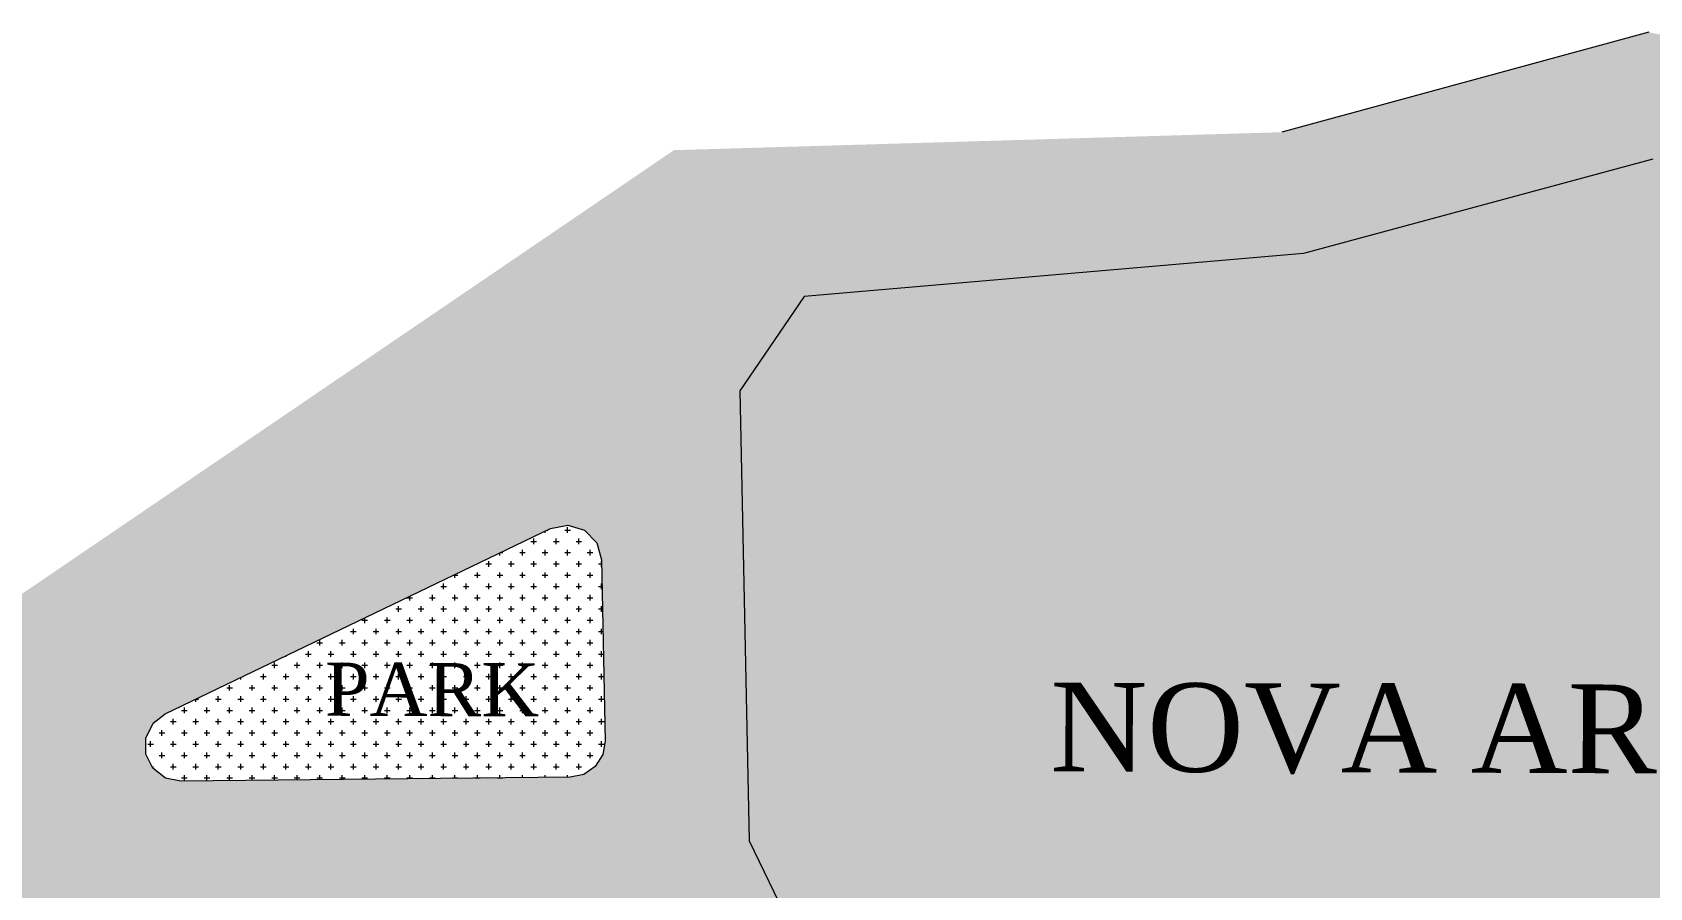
# Model space of a CAD drawing. Header units: metres. Extents: x 476631 to 477421, y 4483749 to 4484052.
# Drawn here: x 477114.1 to 477205.2, y 4483999.3 to 4484047.5 of the extents above; entities that cross this region are included whole.
import ezdxf

# ---------------------------------------------------------------- set-up
doc = ezdxf.new("R2010")
doc.units = ezdxf.units.M
for name, color, linetype, lineweight in [('PL_PARK', 97, 'Continuous', 0), ('PL_PASİF_YEŞİL_ALAN', 93, 'Continuous', 0), ('serbest', 10, 'Continuous', 0), ('SM_SEMBOL', 18, 'Continuous', 0), ('TK_PARSEL', 1, 'Continuous', 0), ('ZC_7', 18, 'Continuous', 0)]:
    doc.layers.add(name, color=color, linetype=linetype, lineweight=lineweight)
doc.styles.get("Standard").update_dxf_attribs({"font": 'TimesNewRoman.ttf'})

msp = doc.modelspace()

# ---------------------------------------------------------------- hatches: boundary and pattern name
at = {"layer": 'serbest', "true_color": 0x636466}
h = msp.add_hatch(color=251, dxfattribs=at)
h.dxf.hatch_style = 1
h.paths.add_polyline_path([(477205.399, 4484040.397), (477208.918, 4484039.704), (477219.864, 4484040.429), (477219.998, 4484041.109), (477220.67, 4484044.524), (477205.168, 4484047.542), (477184.501, 4484041.911), (477150.233, 4484040.899), (477140.853, 4484034.513), (477157.573, 4484032.651), (477185.707, 4484035.073)])
at = {"layer": 'serbest'}
h = msp.add_hatch(color=5, dxfattribs=at)
h.dxf.hatch_style = 1
h.paths.add_polyline_path([(477243.593, 4484013.192), (477208.918, 4484039.704), (477205.399, 4484040.397), (477185.707, 4484035.073), (477157.573, 4484032.651), (477153.945, 4484027.326), (477154.478, 4484001.971), (477157.253, 4483996.215), (477167.809, 4483982.032), (477201.89, 4483967.722), (477206.638, 4483967.043)])
at = {"layer": 'serbest', "true_color": 0x636466}
h = msp.add_hatch(color=251, dxfattribs=at)
h.dxf.hatch_style = 1
h.paths.add_polyline_path([(477153.945, 4484027.326), (477157.573, 4484032.651), (477140.853, 4484034.513), (477101.347, 4484007.619), (477120.476, 4484006.855), (477120.472, 4484007.756), (477120.882, 4484008.596), (477121.555, 4484009.122), (477143.277, 4484019.568), (477144.245, 4484019.764), (477145.186, 4484019.471)])
h = msp.add_hatch(color=251, dxfattribs=at)
h.dxf.hatch_style = 1
h.paths.add_polyline_path([(477153.945, 4484027.326), (477145.186, 4484019.471), (477145.884, 4484018.757), (477146.144, 4484017.808), (477146.358, 4484007.588), (477146.218, 4484006.822), (477145.792, 4484006.146), (477145.155, 4484005.702), (477144.38, 4484005.546), (477148.1, 4483991.762), (477157.253, 4483996.215), (477154.478, 4484001.971)])
h = msp.add_hatch(color=251, dxfattribs=at)
h.dxf.hatch_style = 1
h.paths.add_polyline_path([(477101.347, 4484007.619), (477083.416, 4484008.284), (477025.455, 4484005.194), (477024.192, 4484005.046), (477025.988, 4483995.208), (477041.219, 4483996.02), (477053.204, 4483996.659), (477065.189, 4483997.298), (477077.174, 4483997.937), (477083.948, 4483998.298), (477089.176, 4483998.094), (477117.951, 4483996.955)])
h = msp.add_hatch(color=251, dxfattribs=at)
h.dxf.hatch_style = 1
h.paths.add_polyline_path([(477144.38, 4484005.546), (477144.239, 4484005.545), (477122.442, 4484005.32), (477121.571, 4484005.505), (477120.865, 4484006.069), (477120.476, 4484006.855), (477101.347, 4484007.619), (477117.951, 4483996.955), (477125.725, 4483992.645), (477136.073, 4483992.24), (477148.1, 4483991.762)])

# ---------------------------------------------------------------- linework, layer by layer
at = {"layer": 'PL_PARK', "color": 3, "linetype": 'Continuous'}
for p, q in [((477142.334, 4484018.686), (477142.334, 4484019.004)), ((477142.969, 4484019.321), (477142.969, 4484019.42)), ((477143.093, 4484019.48), (477143.128, 4484019.48)), ((477143.604, 4484018.686), (477143.604, 4484019.004)), ((477144.08, 4484019.48), (477144.398, 4484019.48)), ((477144.239, 4484019.321), (477144.239, 4484019.639)), ((477144.874, 4484018.686), (477144.874, 4484019.004)), ((477140.429, 4484018.051), (477140.429, 4484018.199)), ((477140.453, 4484018.21), (477140.588, 4484018.21)), ((477141.54, 4484018.21), (477141.857, 4484018.21)), ((477141.699, 4484018.051), (477141.699, 4484018.369)), ((477142.175, 4484018.845), (477142.492, 4484018.845)), ((477142.81, 4484018.21), (477143.128, 4484018.21)), ((477142.969, 4484018.051), (477142.969, 4484018.369)), ((477143.445, 4484018.845), (477143.762, 4484018.845)), ((477144.08, 4484018.21), (477144.398, 4484018.21)), ((477144.239, 4484018.051), (477144.239, 4484018.369)), ((477144.715, 4484018.845), (477145.032, 4484018.845)), ((477145.35, 4484018.21), (477145.667, 4484018.21)), ((477145.509, 4484018.051), (477145.509, 4484018.369)), ((477139.635, 4484017.575), (477139.952, 4484017.575)), ((477139.794, 4484017.416), (477139.794, 4484017.734)), ((477140.905, 4484017.575), (477141.222, 4484017.575)), ((477141.064, 4484017.416), (477141.064, 4484017.734)), ((477142.175, 4484017.575), (477142.492, 4484017.575)), ((477142.334, 4484017.416), (477142.334, 4484017.734)), ((477143.445, 4484017.575), (477143.762, 4484017.575)), ((477143.604, 4484017.416), (477143.604, 4484017.734)), ((477144.715, 4484017.575), (477145.032, 4484017.575)), ((477144.874, 4484017.416), (477144.874, 4484017.734)), ((477145.985, 4484017.575), (477146.148, 4484017.575)), ((477146.144, 4484017.416), (477146.144, 4484017.734)), ((477137.095, 4484016.305), (477137.412, 4484016.305)), ((477137.254, 4484016.146), (477137.254, 4484016.464)), ((477137.812, 4484016.94), (477138.047, 4484016.94)), ((477137.889, 4484016.781), (477137.889, 4484016.977)), ((477138.365, 4484016.305), (477138.682, 4484016.305)), ((477138.524, 4484016.146), (477138.524, 4484016.464)), ((477139, 4484016.94), (477139.317, 4484016.94)), ((477139.159, 4484016.781), (477139.159, 4484017.099)), ((477139.635, 4484016.305), (477139.952, 4484016.305)), ((477139.794, 4484016.146), (477139.794, 4484016.464)), ((477140.27, 4484016.94), (477140.588, 4484016.94)), ((477140.429, 4484016.781), (477140.429, 4484017.099)), ((477140.905, 4484016.305), (477141.222, 4484016.305)), ((477141.064, 4484016.146), (477141.064, 4484016.464)), ((477141.54, 4484016.94), (477141.857, 4484016.94)), ((477141.699, 4484016.781), (477141.699, 4484017.099)), ((477142.175, 4484016.305), (477142.492, 4484016.305)), ((477142.334, 4484016.146), (477142.334, 4484016.464)), ((477142.81, 4484016.94), (477143.128, 4484016.94)), ((477142.969, 4484016.781), (477142.969, 4484017.099)), ((477143.445, 4484016.305), (477143.762, 4484016.305)), ((477143.604, 4484016.146), (477143.604, 4484016.464)), ((477144.08, 4484016.94), (477144.398, 4484016.94)), ((477144.239, 4484016.781), (477144.239, 4484017.099)), ((477144.715, 4484016.305), (477145.032, 4484016.305)), ((477144.874, 4484016.146), (477144.874, 4484016.464)), ((477145.35, 4484016.94), (477145.667, 4484016.94)), ((477145.509, 4484016.781), (477145.509, 4484017.099)), ((477145.985, 4484016.305), (477146.175, 4484016.305)), ((477146.144, 4484016.146), (477146.144, 4484016.464)), ((477135.19, 4484015.67), (477135.507, 4484015.67)), ((477135.349, 4484015.511), (477135.349, 4484015.756)), ((477136.46, 4484015.67), (477136.777, 4484015.67)), ((477136.619, 4484015.511), (477136.619, 4484015.829)), ((477137.73, 4484015.67), (477138.047, 4484015.67)), ((477137.889, 4484015.511), (477137.889, 4484015.829)), ((477139, 4484015.67), (477139.317, 4484015.67)), ((477139.159, 4484015.511), (477139.159, 4484015.829)), ((477140.27, 4484015.67), (477140.588, 4484015.67)), ((477140.429, 4484015.511), (477140.429, 4484015.829)), ((477141.54, 4484015.67), (477141.857, 4484015.67)), ((477141.699, 4484015.511), (477141.699, 4484015.829)), ((477142.81, 4484015.67), (477143.128, 4484015.67)), ((477142.969, 4484015.511), (477142.969, 4484015.829)), ((477144.08, 4484015.67), (477144.398, 4484015.67)), ((477144.239, 4484015.511), (477144.239, 4484015.829)), ((477145.35, 4484015.67), (477145.667, 4484015.67)), ((477145.509, 4484015.511), (477145.509, 4484015.829)), ((477132.65, 4484014.4), (477132.967, 4484014.4)), ((477132.809, 4484014.241), (477132.809, 4484014.534)), ((477133.92, 4484014.4), (477134.237, 4484014.4)), ((477134.079, 4484014.241), (477134.079, 4484014.559)), ((477134.555, 4484015.035), (477134.872, 4484015.035)), ((477134.714, 4484014.876), (477134.714, 4484015.194)), ((477135.19, 4484014.4), (477135.507, 4484014.4)), ((477135.349, 4484014.241), (477135.349, 4484014.559)), ((477135.825, 4484015.035), (477136.142, 4484015.035)), ((477135.984, 4484014.876), (477135.984, 4484015.194)), ((477136.46, 4484014.4), (477136.777, 4484014.4)), ((477136.619, 4484014.241), (477136.619, 4484014.559)), ((477137.095, 4484015.035), (477137.412, 4484015.035)), ((477137.254, 4484014.876), (477137.254, 4484015.194)), ((477137.73, 4484014.4), (477138.047, 4484014.4)), ((477137.889, 4484014.241), (477137.889, 4484014.559)), ((477138.365, 4484015.035), (477138.682, 4484015.035)), ((477138.524, 4484014.876), (477138.524, 4484015.194)), ((477139, 4484014.4), (477139.317, 4484014.4)), ((477139.159, 4484014.241), (477139.159, 4484014.559)), ((477139.635, 4484015.035), (477139.952, 4484015.035)), ((477139.794, 4484014.876), (477139.794, 4484015.194)), ((477140.27, 4484014.4), (477140.588, 4484014.4)), ((477140.429, 4484014.241), (477140.429, 4484014.559)), ((477140.905, 4484015.035), (477141.222, 4484015.035)), ((477141.064, 4484014.876), (477141.064, 4484015.194)), ((477141.54, 4484014.4), (477141.857, 4484014.4)), ((477141.699, 4484014.241), (477141.699, 4484014.559)), ((477142.175, 4484015.035), (477142.492, 4484015.035)), ((477142.334, 4484014.876), (477142.334, 4484015.194)), ((477142.81, 4484014.4), (477143.128, 4484014.4)), ((477142.969, 4484014.241), (477142.969, 4484014.559)), ((477143.445, 4484015.035), (477143.762, 4484015.035)), ((477143.604, 4484014.876), (477143.604, 4484015.194)), ((477144.08, 4484014.4), (477144.398, 4484014.4)), ((477144.239, 4484014.241), (477144.239, 4484014.559)), ((477144.715, 4484015.035), (477145.032, 4484015.035)), ((477144.874, 4484014.876), (477144.874, 4484015.194)), ((477145.35, 4484014.4), (477145.667, 4484014.4)), ((477145.509, 4484014.241), (477145.509, 4484014.559)), ((477145.985, 4484015.035), (477146.202, 4484015.035)), ((477146.144, 4484014.876), (477146.144, 4484015.194)), ((477130.904, 4484013.606), (477130.904, 4484013.618)), ((477132.015, 4484013.765), (477132.332, 4484013.765)), ((477132.174, 4484013.606), (477132.174, 4484013.924)), ((477133.285, 4484013.765), (477133.602, 4484013.765)), ((477133.444, 4484013.606), (477133.444, 4484013.924)), ((477134.555, 4484013.765), (477134.872, 4484013.765)), ((477134.714, 4484013.606), (477134.714, 4484013.924)), ((477135.825, 4484013.765), (477136.142, 4484013.765)), ((477135.984, 4484013.606), (477135.984, 4484013.924)), ((477137.095, 4484013.765), (477137.412, 4484013.765)), ((477137.254, 4484013.606), (477137.254, 4484013.924)), ((477138.365, 4484013.765), (477138.682, 4484013.765)), ((477138.524, 4484013.606), (477138.524, 4484013.924)), ((477139.635, 4484013.765), (477139.952, 4484013.765)), ((477139.794, 4484013.606), (477139.794, 4484013.924)), ((477140.905, 4484013.765), (477141.222, 4484013.765)), ((477141.064, 4484013.606), (477141.064, 4484013.924)), ((477142.175, 4484013.765), (477142.492, 4484013.765)), ((477142.334, 4484013.606), (477142.334, 4484013.924)), ((477143.445, 4484013.765), (477143.762, 4484013.765)), ((477143.604, 4484013.606), (477143.604, 4484013.924)), ((477144.715, 4484013.765), (477145.032, 4484013.765)), ((477144.874, 4484013.606), (477144.874, 4484013.924)), ((477145.985, 4484013.765), (477146.229, 4484013.765)), ((477146.144, 4484013.606), (477146.144, 4484013.924)), ((477129.634, 4484012.336), (477129.634, 4484012.654)), ((477130.11, 4484013.13), (477130.427, 4484013.13)), ((477130.269, 4484012.971), (477130.269, 4484013.289)), ((477130.904, 4484012.336), (477130.904, 4484012.654)), ((477131.38, 4484013.13), (477131.697, 4484013.13)), ((477131.539, 4484012.971), (477131.539, 4484013.289)), ((477132.174, 4484012.336), (477132.174, 4484012.654)), ((477132.65, 4484013.13), (477132.967, 4484013.13)), ((477132.809, 4484012.971), (477132.809, 4484013.289)), ((477133.444, 4484012.336), (477133.444, 4484012.654)), ((477133.92, 4484013.13), (477134.237, 4484013.13)), ((477134.079, 4484012.971), (477134.079, 4484013.289)), ((477134.714, 4484012.336), (477134.714, 4484012.654)), ((477135.19, 4484013.13), (477135.507, 4484013.13)), ((477135.349, 4484012.971), (477135.349, 4484013.289)), ((477135.984, 4484012.336), (477135.984, 4484012.654)), ((477136.46, 4484013.13), (477136.777, 4484013.13)), ((477136.619, 4484012.971), (477136.619, 4484013.289)), ((477137.254, 4484012.336), (477137.254, 4484012.654)), ((477137.73, 4484013.13), (477138.047, 4484013.13)), ((477137.889, 4484012.971), (477137.889, 4484013.289)), ((477138.524, 4484012.336), (477138.524, 4484012.654)), ((477139, 4484013.13), (477139.317, 4484013.13)), ((477139.159, 4484012.971), (477139.159, 4484013.289)), ((477139.794, 4484012.336), (477139.794, 4484012.654)), ((477140.27, 4484013.13), (477140.588, 4484013.13)), ((477140.429, 4484012.971), (477140.429, 4484013.289)), ((477141.064, 4484012.336), (477141.064, 4484012.654)), ((477141.54, 4484013.13), (477141.857, 4484013.13)), ((477141.699, 4484012.971), (477141.699, 4484013.289)), ((477142.334, 4484012.336), (477142.334, 4484012.654)), ((477142.81, 4484013.13), (477143.128, 4484013.13)), ((477142.969, 4484012.971), (477142.969, 4484013.289)), ((477143.604, 4484012.336), (477143.604, 4484012.654)), ((477144.08, 4484013.13), (477144.398, 4484013.13)), ((477144.239, 4484012.971), (477144.239, 4484013.289)), ((477144.874, 4484012.336), (477144.874, 4484012.654)), ((477145.35, 4484013.13), (477145.667, 4484013.13)), ((477145.509, 4484012.971), (477145.509, 4484013.289)), ((477146.144, 4484012.336), (477146.144, 4484012.654)), ((477127.57, 4484011.86), (477127.888, 4484011.86)), ((477127.729, 4484011.701), (477127.729, 4484012.019)), ((477128.364, 4484012.336), (477128.364, 4484012.396)), ((477128.84, 4484011.86), (477129.157, 4484011.86)), ((477128.999, 4484011.701), (477128.999, 4484012.019)), ((477129.475, 4484012.495), (477129.792, 4484012.495)), ((477130.11, 4484011.86), (477130.427, 4484011.86)), ((477130.269, 4484011.701), (477130.269, 4484012.019)), ((477130.745, 4484012.495), (477131.062, 4484012.495)), ((477131.38, 4484011.86), (477131.697, 4484011.86)), ((477131.539, 4484011.701), (477131.539, 4484012.019)), ((477132.015, 4484012.495), (477132.332, 4484012.495)), ((477132.65, 4484011.86), (477132.967, 4484011.86)), ((477132.809, 4484011.701), (477132.809, 4484012.019)), ((477133.285, 4484012.495), (477133.602, 4484012.495)), ((477133.92, 4484011.86), (477134.237, 4484011.86)), ((477134.079, 4484011.701), (477134.079, 4484012.019)), ((477134.555, 4484012.495), (477134.872, 4484012.495)), ((477135.19, 4484011.86), (477135.507, 4484011.86)), ((477135.349, 4484011.701), (477135.349, 4484012.019)), ((477135.825, 4484012.495), (477136.142, 4484012.495)), ((477136.46, 4484011.86), (477136.777, 4484011.86)), ((477136.619, 4484011.701), (477136.619, 4484012.019)), ((477137.095, 4484012.495), (477137.412, 4484012.495)), ((477137.73, 4484011.86), (477138.047, 4484011.86)), ((477137.889, 4484011.701), (477137.889, 4484012.019)), ((477138.365, 4484012.495), (477138.682, 4484012.495)), ((477139, 4484011.86), (477139.317, 4484011.86)), ((477139.159, 4484011.701), (477139.159, 4484012.019)), ((477139.635, 4484012.495), (477139.952, 4484012.495)), ((477140.27, 4484011.86), (477140.588, 4484011.86)), ((477140.429, 4484011.701), (477140.429, 4484012.019)), ((477140.905, 4484012.495), (477141.222, 4484012.495)), ((477141.54, 4484011.86), (477141.857, 4484011.86)), ((477141.699, 4484011.701), (477141.699, 4484012.019)), ((477142.175, 4484012.495), (477142.492, 4484012.495)), ((477142.81, 4484011.86), (477143.128, 4484011.86)), ((477142.969, 4484011.701), (477142.969, 4484012.019)), ((477143.445, 4484012.495), (477143.762, 4484012.495)), ((477144.08, 4484011.86), (477144.398, 4484011.86)), ((477144.239, 4484011.701), (477144.239, 4484012.019)), ((477144.715, 4484012.495), (477145.032, 4484012.495)), ((477145.35, 4484011.86), (477145.667, 4484011.86)), ((477145.509, 4484011.701), (477145.509, 4484012.019)), ((477145.985, 4484012.495), (477146.255, 4484012.495)), ((477125.189, 4484010.431), (477125.189, 4484010.749)), ((477125.824, 4484011.066), (477125.824, 4484011.175)), ((477125.928, 4484011.225), (477125.982, 4484011.225)), ((477126.459, 4484010.431), (477126.459, 4484010.749)), ((477126.935, 4484011.225), (477127.252, 4484011.225)), ((477127.094, 4484011.066), (477127.094, 4484011.384)), ((477127.729, 4484010.431), (477127.729, 4484010.749)), ((477128.205, 4484011.225), (477128.522, 4484011.225)), ((477128.364, 4484011.066), (477128.364, 4484011.384)), ((477128.999, 4484010.431), (477128.999, 4484010.749)), ((477129.475, 4484011.225), (477129.792, 4484011.225)), ((477129.634, 4484011.066), (477129.634, 4484011.384)), ((477130.269, 4484010.431), (477130.269, 4484010.749)), ((477130.745, 4484011.225), (477131.062, 4484011.225)), ((477130.904, 4484011.066), (477130.904, 4484011.384)), ((477131.539, 4484010.431), (477131.539, 4484010.749)), ((477132.015, 4484011.225), (477132.332, 4484011.225)), ((477132.174, 4484011.066), (477132.174, 4484011.384)), ((477132.809, 4484010.431), (477132.809, 4484010.749)), ((477133.285, 4484011.225), (477133.602, 4484011.225)), ((477133.444, 4484011.066), (477133.444, 4484011.384)), ((477134.079, 4484010.431), (477134.079, 4484010.749)), ((477134.555, 4484011.225), (477134.872, 4484011.225)), ((477134.714, 4484011.066), (477134.714, 4484011.384)), ((477135.349, 4484010.431), (477135.349, 4484010.749)), ((477135.825, 4484011.225), (477136.142, 4484011.225)), ((477135.984, 4484011.066), (477135.984, 4484011.384)), ((477136.619, 4484010.431), (477136.619, 4484010.749)), ((477137.095, 4484011.225), (477137.412, 4484011.225)), ((477137.254, 4484011.066), (477137.254, 4484011.384)), ((477137.889, 4484010.431), (477137.889, 4484010.749)), ((477138.365, 4484011.225), (477138.682, 4484011.225)), ((477138.524, 4484011.066), (477138.524, 4484011.384)), ((477139.159, 4484010.431), (477139.159, 4484010.749)), ((477139.635, 4484011.225), (477139.952, 4484011.225)), ((477139.794, 4484011.066), (477139.794, 4484011.384)), ((477140.429, 4484010.431), (477140.429, 4484010.749)), ((477140.905, 4484011.225), (477141.222, 4484011.225)), ((477141.064, 4484011.066), (477141.064, 4484011.384)), ((477141.699, 4484010.431), (477141.699, 4484010.749)), ((477142.175, 4484011.225), (477142.492, 4484011.225)), ((477142.334, 4484011.066), (477142.334, 4484011.384)), ((477142.969, 4484010.431), (477142.969, 4484010.749)), ((477143.445, 4484011.225), (477143.762, 4484011.225)), ((477143.604, 4484011.066), (477143.604, 4484011.384)), ((477144.239, 4484010.431), (477144.239, 4484010.749)), ((477144.715, 4484011.225), (477145.032, 4484011.225)), ((477144.874, 4484011.066), (477144.874, 4484011.384)), ((477145.509, 4484010.431), (477145.509, 4484010.749)), ((477145.985, 4484011.225), (477146.282, 4484011.225)), ((477146.144, 4484011.066), (477146.144, 4484011.384)), ((477123.284, 4484009.796), (477123.284, 4484009.953)), ((477123.287, 4484009.955), (477123.443, 4484009.955)), ((477124.395, 4484009.955), (477124.713, 4484009.955)), ((477124.554, 4484009.796), (477124.554, 4484010.114)), ((477125.03, 4484010.59), (477125.347, 4484010.59)), ((477125.665, 4484009.955), (477125.982, 4484009.955)), ((477125.824, 4484009.796), (477125.824, 4484010.114)), ((477126.3, 4484010.59), (477126.617, 4484010.59)), ((477126.935, 4484009.955), (477127.252, 4484009.955)), ((477127.094, 4484009.796), (477127.094, 4484010.114)), ((477127.57, 4484010.59), (477127.888, 4484010.59)), ((477128.205, 4484009.955), (477128.522, 4484009.955)), ((477128.364, 4484009.796), (477128.364, 4484010.114)), ((477128.84, 4484010.59), (477129.157, 4484010.59)), ((477129.475, 4484009.955), (477129.792, 4484009.955)), ((477129.634, 4484009.796), (477129.634, 4484010.114)), ((477130.11, 4484010.59), (477130.427, 4484010.59)), ((477130.745, 4484009.955), (477131.062, 4484009.955)), ((477130.904, 4484009.796), (477130.904, 4484010.114)), ((477131.38, 4484010.59), (477131.697, 4484010.59)), ((477132.015, 4484009.955), (477132.332, 4484009.955)), ((477132.174, 4484009.796), (477132.174, 4484010.114)), ((477132.65, 4484010.59), (477132.967, 4484010.59)), ((477133.285, 4484009.955), (477133.602, 4484009.955)), ((477133.444, 4484009.796), (477133.444, 4484010.114)), ((477133.92, 4484010.59), (477134.237, 4484010.59)), ((477134.555, 4484009.955), (477134.872, 4484009.955)), ((477134.714, 4484009.796), (477134.714, 4484010.114)), ((477135.19, 4484010.59), (477135.507, 4484010.59)), ((477135.825, 4484009.955), (477136.142, 4484009.955)), ((477135.984, 4484009.796), (477135.984, 4484010.114)), ((477136.46, 4484010.59), (477136.777, 4484010.59)), ((477137.095, 4484009.955), (477137.412, 4484009.955)), ((477137.254, 4484009.796), (477137.254, 4484010.114)), ((477137.73, 4484010.59), (477138.047, 4484010.59)), ((477138.365, 4484009.955), (477138.682, 4484009.955)), ((477138.524, 4484009.796), (477138.524, 4484010.114)), ((477139, 4484010.59), (477139.317, 4484010.59)), ((477139.635, 4484009.955), (477139.952, 4484009.955)), ((477139.794, 4484009.796), (477139.794, 4484010.114)), ((477140.27, 4484010.59), (477140.588, 4484010.59)), ((477140.905, 4484009.955), (477141.222, 4484009.955)), ((477141.064, 4484009.796), (477141.064, 4484010.114)), ((477141.54, 4484010.59), (477141.857, 4484010.59)), ((477142.175, 4484009.955), (477142.492, 4484009.955)), ((477142.334, 4484009.796), (477142.334, 4484010.114)), ((477142.81, 4484010.59), (477143.128, 4484010.59)), ((477143.445, 4484009.955), (477143.762, 4484009.955)), ((477143.604, 4484009.796), (477143.604, 4484010.114)), ((477144.08, 4484010.59), (477144.398, 4484010.59)), ((477144.715, 4484009.955), (477145.032, 4484009.955)), ((477144.874, 4484009.796), (477144.874, 4484010.114)), ((477145.35, 4484010.59), (477145.667, 4484010.59)), ((477145.985, 4484009.955), (477146.303, 4484009.955)), ((477146.144, 4484009.796), (477146.144, 4484010.114)), ((477122.49, 4484009.32), (477122.807, 4484009.32)), ((477122.649, 4484009.161), (477122.649, 4484009.479)), ((477123.76, 4484009.32), (477124.077, 4484009.32)), ((477123.919, 4484009.161), (477123.919, 4484009.479)), ((477125.03, 4484009.32), (477125.347, 4484009.32)), ((477125.189, 4484009.161), (477125.189, 4484009.479)), ((477126.3, 4484009.32), (477126.617, 4484009.32)), ((477126.459, 4484009.161), (477126.459, 4484009.479)), ((477127.57, 4484009.32), (477127.888, 4484009.32)), ((477127.729, 4484009.161), (477127.729, 4484009.479)), ((477128.84, 4484009.32), (477129.157, 4484009.32)), ((477128.999, 4484009.161), (477128.999, 4484009.479)), ((477130.11, 4484009.32), (477130.427, 4484009.32)), ((477130.269, 4484009.161), (477130.269, 4484009.479)), ((477131.38, 4484009.32), (477131.697, 4484009.32)), ((477131.539, 4484009.161), (477131.539, 4484009.479)), ((477132.65, 4484009.32), (477132.967, 4484009.32)), ((477132.809, 4484009.161), (477132.809, 4484009.479)), ((477133.92, 4484009.32), (477134.237, 4484009.32)), ((477134.079, 4484009.161), (477134.079, 4484009.479)), ((477135.19, 4484009.32), (477135.507, 4484009.32)), ((477135.349, 4484009.161), (477135.349, 4484009.479)), ((477136.46, 4484009.32), (477136.777, 4484009.32)), ((477136.619, 4484009.161), (477136.619, 4484009.479)), ((477137.73, 4484009.32), (477138.047, 4484009.32)), ((477137.889, 4484009.161), (477137.889, 4484009.479)), ((477139, 4484009.32), (477139.317, 4484009.32)), ((477139.159, 4484009.161), (477139.159, 4484009.479)), ((477140.27, 4484009.32), (477140.588, 4484009.32)), ((477140.429, 4484009.161), (477140.429, 4484009.479)), ((477141.54, 4484009.32), (477141.857, 4484009.32)), ((477141.699, 4484009.161), (477141.699, 4484009.479)), ((477142.81, 4484009.32), (477143.128, 4484009.32)), ((477142.969, 4484009.161), (477142.969, 4484009.479)), ((477144.08, 4484009.32), (477144.398, 4484009.32)), ((477144.239, 4484009.161), (477144.239, 4484009.479)), ((477145.35, 4484009.32), (477145.667, 4484009.32)), ((477145.509, 4484009.161), (477145.509, 4484009.479)), ((477121.22, 4484008.05), (477121.537, 4484008.05)), ((477121.379, 4484007.891), (477121.379, 4484008.209)), ((477121.855, 4484008.685), (477122.172, 4484008.685)), ((477122.014, 4484008.526), (477122.014, 4484008.844)), ((477122.49, 4484008.05), (477122.807, 4484008.05)), ((477122.649, 4484007.891), (477122.649, 4484008.209)), ((477123.125, 4484008.685), (477123.443, 4484008.685)), ((477123.284, 4484008.526), (477123.284, 4484008.844)), ((477123.76, 4484008.05), (477124.077, 4484008.05)), ((477123.919, 4484007.891), (477123.919, 4484008.209)), ((477124.395, 4484008.685), (477124.713, 4484008.685)), ((477124.554, 4484008.526), (477124.554, 4484008.844)), ((477125.03, 4484008.05), (477125.347, 4484008.05)), ((477125.189, 4484007.891), (477125.189, 4484008.209)), ((477125.665, 4484008.685), (477125.982, 4484008.685)), ((477125.824, 4484008.526), (477125.824, 4484008.844)), ((477126.3, 4484008.05), (477126.617, 4484008.05)), ((477126.459, 4484007.891), (477126.459, 4484008.209)), ((477126.935, 4484008.685), (477127.252, 4484008.685)), ((477127.094, 4484008.526), (477127.094, 4484008.844)), ((477127.57, 4484008.05), (477127.888, 4484008.05)), ((477127.729, 4484007.891), (477127.729, 4484008.209)), ((477128.205, 4484008.685), (477128.522, 4484008.685)), ((477128.364, 4484008.526), (477128.364, 4484008.844)), ((477128.84, 4484008.05), (477129.157, 4484008.05)), ((477128.999, 4484007.891), (477128.999, 4484008.209)), ((477129.475, 4484008.685), (477129.792, 4484008.685)), ((477129.634, 4484008.526), (477129.634, 4484008.844)), ((477130.11, 4484008.05), (477130.427, 4484008.05)), ((477130.269, 4484007.891), (477130.269, 4484008.209)), ((477130.745, 4484008.685), (477131.062, 4484008.685)), ((477130.904, 4484008.526), (477130.904, 4484008.844)), ((477131.38, 4484008.05), (477131.697, 4484008.05)), ((477131.539, 4484007.891), (477131.539, 4484008.209)), ((477132.015, 4484008.685), (477132.332, 4484008.685)), ((477132.174, 4484008.526), (477132.174, 4484008.844)), ((477132.65, 4484008.05), (477132.967, 4484008.05)), ((477132.809, 4484007.891), (477132.809, 4484008.209)), ((477133.285, 4484008.685), (477133.602, 4484008.685)), ((477133.444, 4484008.526), (477133.444, 4484008.844)), ((477133.92, 4484008.05), (477134.237, 4484008.05)), ((477134.079, 4484007.891), (477134.079, 4484008.209)), ((477134.555, 4484008.685), (477134.872, 4484008.685)), ((477134.714, 4484008.526), (477134.714, 4484008.844)), ((477135.19, 4484008.05), (477135.507, 4484008.05)), ((477135.349, 4484007.891), (477135.349, 4484008.209)), ((477135.825, 4484008.685), (477136.142, 4484008.685)), ((477135.984, 4484008.526), (477135.984, 4484008.844)), ((477136.46, 4484008.05), (477136.777, 4484008.05)), ((477136.619, 4484007.891), (477136.619, 4484008.209)), ((477137.095, 4484008.685), (477137.412, 4484008.685)), ((477137.254, 4484008.526), (477137.254, 4484008.844)), ((477137.73, 4484008.05), (477138.047, 4484008.05)), ((477137.889, 4484007.891), (477137.889, 4484008.209)), ((477138.365, 4484008.685), (477138.682, 4484008.685)), ((477138.524, 4484008.526), (477138.524, 4484008.844)), ((477139, 4484008.05), (477139.317, 4484008.05)), ((477139.159, 4484007.891), (477139.159, 4484008.209)), ((477139.635, 4484008.685), (477139.952, 4484008.685)), ((477139.794, 4484008.526), (477139.794, 4484008.844)), ((477140.27, 4484008.05), (477140.588, 4484008.05)), ((477140.429, 4484007.891), (477140.429, 4484008.209)), ((477140.905, 4484008.685), (477141.222, 4484008.685)), ((477141.064, 4484008.526), (477141.064, 4484008.844)), ((477141.54, 4484008.05), (477141.857, 4484008.05)), ((477141.699, 4484007.891), (477141.699, 4484008.209)), ((477142.175, 4484008.685), (477142.492, 4484008.685)), ((477142.334, 4484008.526), (477142.334, 4484008.844)), ((477142.81, 4484008.05), (477143.128, 4484008.05)), ((477142.969, 4484007.891), (477142.969, 4484008.209)), ((477143.445, 4484008.685), (477143.762, 4484008.685)), ((477143.604, 4484008.526), (477143.604, 4484008.844)), ((477144.08, 4484008.05), (477144.398, 4484008.05)), ((477144.239, 4484007.891), (477144.239, 4484008.209)), ((477144.715, 4484008.685), (477145.032, 4484008.685)), ((477144.874, 4484008.526), (477144.874, 4484008.844)), ((477145.35, 4484008.05), (477145.667, 4484008.05)), ((477145.509, 4484007.891), (477145.509, 4484008.209)), ((477145.985, 4484008.685), (477146.303, 4484008.685)), ((477146.144, 4484008.526), (477146.144, 4484008.844)), ((477120.585, 4484007.415), (477120.903, 4484007.415)), ((477120.744, 4484007.256), (477120.744, 4484007.574)), ((477121.855, 4484007.415), (477122.172, 4484007.415)), ((477122.014, 4484007.256), (477122.014, 4484007.574)), ((477123.125, 4484007.415), (477123.443, 4484007.415)), ((477123.284, 4484007.256), (477123.284, 4484007.574)), ((477124.395, 4484007.415), (477124.713, 4484007.415)), ((477124.554, 4484007.256), (477124.554, 4484007.574)), ((477125.665, 4484007.415), (477125.982, 4484007.415)), ((477125.824, 4484007.256), (477125.824, 4484007.574)), ((477126.935, 4484007.415), (477127.252, 4484007.415)), ((477127.094, 4484007.256), (477127.094, 4484007.574)), ((477128.205, 4484007.415), (477128.522, 4484007.415)), ((477128.364, 4484007.256), (477128.364, 4484007.574)), ((477129.475, 4484007.415), (477129.792, 4484007.415)), ((477129.634, 4484007.256), (477129.634, 4484007.574)), ((477130.745, 4484007.415), (477131.062, 4484007.415)), ((477130.904, 4484007.256), (477130.904, 4484007.574)), ((477132.015, 4484007.415), (477132.332, 4484007.415)), ((477132.174, 4484007.256), (477132.174, 4484007.574)), ((477133.285, 4484007.415), (477133.602, 4484007.415)), ((477133.444, 4484007.256), (477133.444, 4484007.574)), ((477134.555, 4484007.415), (477134.872, 4484007.415)), ((477134.714, 4484007.256), (477134.714, 4484007.574)), ((477135.825, 4484007.415), (477136.142, 4484007.415)), ((477135.984, 4484007.256), (477135.984, 4484007.574)), ((477137.095, 4484007.415), (477137.412, 4484007.415)), ((477137.254, 4484007.256), (477137.254, 4484007.574)), ((477138.365, 4484007.415), (477138.682, 4484007.415)), ((477138.524, 4484007.256), (477138.524, 4484007.574)), ((477139.635, 4484007.415), (477139.952, 4484007.415)), ((477139.794, 4484007.256), (477139.794, 4484007.574)), ((477140.905, 4484007.415), (477141.222, 4484007.415)), ((477141.064, 4484007.256), (477141.064, 4484007.574)), ((477142.175, 4484007.415), (477142.492, 4484007.415)), ((477142.334, 4484007.256), (477142.334, 4484007.574)), ((477143.445, 4484007.415), (477143.762, 4484007.415)), ((477143.604, 4484007.256), (477143.604, 4484007.574)), ((477144.715, 4484007.415), (477145.032, 4484007.415)), ((477144.874, 4484007.256), (477144.874, 4484007.574)), ((477145.985, 4484007.415), (477146.303, 4484007.415)), ((477146.144, 4484007.256), (477146.144, 4484007.574)), ((477121.22, 4484006.78), (477121.537, 4484006.78)), ((477121.379, 4484006.621), (477121.379, 4484006.939)), ((477122.014, 4484005.986), (477122.014, 4484006.304)), ((477122.49, 4484006.78), (477122.807, 4484006.78)), ((477122.649, 4484006.621), (477122.649, 4484006.939)), ((477123.284, 4484005.986), (477123.284, 4484006.304)), ((477123.76, 4484006.78), (477124.077, 4484006.78)), ((477123.919, 4484006.621), (477123.919, 4484006.939)), ((477124.554, 4484005.986), (477124.554, 4484006.304)), ((477125.03, 4484006.78), (477125.347, 4484006.78)), ((477125.189, 4484006.621), (477125.189, 4484006.939)), ((477125.824, 4484005.986), (477125.824, 4484006.304)), ((477126.3, 4484006.78), (477126.617, 4484006.78)), ((477126.459, 4484006.621), (477126.459, 4484006.939)), ((477127.094, 4484005.986), (477127.094, 4484006.304)), ((477127.57, 4484006.78), (477127.888, 4484006.78)), ((477127.729, 4484006.621), (477127.729, 4484006.939)), ((477128.364, 4484005.986), (477128.364, 4484006.304)), ((477128.84, 4484006.78), (477129.157, 4484006.78)), ((477128.999, 4484006.621), (477128.999, 4484006.939)), ((477129.634, 4484005.986), (477129.634, 4484006.304)), ((477130.11, 4484006.78), (477130.427, 4484006.78)), ((477130.269, 4484006.621), (477130.269, 4484006.939)), ((477130.904, 4484005.986), (477130.904, 4484006.304)), ((477131.38, 4484006.78), (477131.697, 4484006.78)), ((477131.539, 4484006.621), (477131.539, 4484006.939)), ((477132.174, 4484005.986), (477132.174, 4484006.304)), ((477132.65, 4484006.78), (477132.967, 4484006.78)), ((477132.809, 4484006.621), (477132.809, 4484006.939)), ((477133.444, 4484005.986), (477133.444, 4484006.304)), ((477133.92, 4484006.78), (477134.237, 4484006.78)), ((477134.079, 4484006.621), (477134.079, 4484006.939)), ((477134.714, 4484005.986), (477134.714, 4484006.304)), ((477135.19, 4484006.78), (477135.507, 4484006.78)), ((477135.349, 4484006.621), (477135.349, 4484006.939)), ((477135.984, 4484005.986), (477135.984, 4484006.304)), ((477136.46, 4484006.78), (477136.777, 4484006.78)), ((477136.619, 4484006.621), (477136.619, 4484006.939)), ((477137.254, 4484005.986), (477137.254, 4484006.304)), ((477137.73, 4484006.78), (477138.047, 4484006.78)), ((477137.889, 4484006.621), (477137.889, 4484006.939)), ((477138.524, 4484005.986), (477138.524, 4484006.304)), ((477139, 4484006.78), (477139.317, 4484006.78)), ((477139.159, 4484006.621), (477139.159, 4484006.939)), ((477139.794, 4484005.986), (477139.794, 4484006.304)), ((477140.27, 4484006.78), (477140.588, 4484006.78)), ((477140.429, 4484006.621), (477140.429, 4484006.939)), ((477141.064, 4484005.986), (477141.064, 4484006.304)), ((477141.54, 4484006.78), (477141.857, 4484006.78)), ((477141.699, 4484006.621), (477141.699, 4484006.939)), ((477142.334, 4484005.986), (477142.334, 4484006.304)), ((477142.81, 4484006.78), (477143.128, 4484006.78)), ((477142.969, 4484006.621), (477142.969, 4484006.939)), ((477143.604, 4484005.986), (477143.604, 4484006.304)), ((477144.08, 4484006.78), (477144.398, 4484006.78)), ((477144.239, 4484006.621), (477144.239, 4484006.939)), ((477144.874, 4484005.986), (477144.874, 4484006.304)), ((477145.35, 4484006.78), (477145.667, 4484006.78)), ((477145.509, 4484006.621), (477145.509, 4484006.939)), ((477120.828, 4484006.145), (477120.903, 4484006.145)), ((477121.379, 4484005.659), (477121.379, 4484005.669)), ((477121.855, 4484006.145), (477122.172, 4484006.145)), ((477122.49, 4484005.51), (477122.807, 4484005.51)), ((477122.649, 4484005.351), (477122.649, 4484005.669)), ((477123.125, 4484006.145), (477123.443, 4484006.145)), ((477123.76, 4484005.51), (477124.077, 4484005.51)), ((477123.919, 4484005.351), (477123.919, 4484005.669)), ((477124.395, 4484006.145), (477124.713, 4484006.145)), ((477125.03, 4484005.51), (477125.347, 4484005.51)), ((477125.189, 4484005.351), (477125.189, 4484005.669)), ((477125.665, 4484006.145), (477125.982, 4484006.145)), ((477126.3, 4484005.51), (477126.617, 4484005.51)), ((477126.459, 4484005.361), (477126.459, 4484005.669)), ((477126.935, 4484006.145), (477127.252, 4484006.145)), ((477127.57, 4484005.51), (477127.888, 4484005.51)), ((477127.729, 4484005.374), (477127.729, 4484005.669)), ((477128.205, 4484006.145), (477128.522, 4484006.145)), ((477128.84, 4484005.51), (477129.157, 4484005.51)), ((477128.999, 4484005.387), (477128.999, 4484005.669)), ((477129.475, 4484006.145), (477129.792, 4484006.145)), ((477130.11, 4484005.51), (477130.427, 4484005.51)), ((477130.269, 4484005.4), (477130.269, 4484005.669)), ((477130.745, 4484006.145), (477131.062, 4484006.145)), ((477131.38, 4484005.51), (477131.697, 4484005.51)), ((477131.539, 4484005.414), (477131.539, 4484005.669)), ((477132.015, 4484006.145), (477132.332, 4484006.145)), ((477132.65, 4484005.51), (477132.967, 4484005.51)), ((477132.809, 4484005.427), (477132.809, 4484005.669)), ((477133.285, 4484006.145), (477133.602, 4484006.145)), ((477133.92, 4484005.51), (477134.237, 4484005.51)), ((477134.079, 4484005.44), (477134.079, 4484005.669)), ((477134.555, 4484006.145), (477134.872, 4484006.145)), ((477135.19, 4484005.51), (477135.507, 4484005.51)), ((477135.349, 4484005.453), (477135.349, 4484005.669)), ((477135.825, 4484006.145), (477136.142, 4484006.145)), ((477136.46, 4484005.51), (477136.777, 4484005.51)), ((477136.619, 4484005.466), (477136.619, 4484005.669)), ((477137.095, 4484006.145), (477137.412, 4484006.145)), ((477137.73, 4484005.51), (477138.047, 4484005.51)), ((477137.889, 4484005.479), (477137.889, 4484005.669)), ((477138.365, 4484006.145), (477138.682, 4484006.145)), ((477139, 4484005.51), (477139.317, 4484005.51)), ((477139.159, 4484005.492), (477139.159, 4484005.669)), ((477139.635, 4484006.145), (477139.952, 4484006.145)), ((477140.27, 4484005.51), (477140.588, 4484005.51)), ((477140.429, 4484005.505), (477140.429, 4484005.669)), ((477140.905, 4484006.145), (477141.222, 4484006.145)), ((477141.699, 4484005.518), (477141.699, 4484005.669)), ((477142.175, 4484006.145), (477142.492, 4484006.145)), ((477142.969, 4484005.532), (477142.969, 4484005.669)), ((477143.445, 4484006.145), (477143.762, 4484006.145)), ((477144.239, 4484005.545), (477144.239, 4484005.669)), ((477144.715, 4484006.145), (477145.032, 4484006.145))]:
    msp.add_line(p, q, dxfattribs=at)
at = {"layer": 'PL_PASİF_YEŞİL_ALAN'}
for p, q in [((477121.555, 4484009.122), (477143.277, 4484019.568)), ((477143.277, 4484019.568), (477144.245, 4484019.764)), ((477144.245, 4484019.764), (477145.186, 4484019.471)), ((477145.186, 4484019.471), (477145.884, 4484018.757)), ((477145.884, 4484018.757), (477146.144, 4484017.808)), ((477146.144, 4484017.808), (477146.358, 4484007.588)), ((477120.882, 4484008.596), (477121.555, 4484009.122)), ((477120.472, 4484007.756), (477120.882, 4484008.596)), ((477120.882, 4484008.596), (477120.882, 4484008.596)), ((477120.476, 4484006.855), (477120.472, 4484007.756)), ((477146.358, 4484007.588), (477146.218, 4484006.822)), ((477120.865, 4484006.069), (477120.476, 4484006.855)), ((477146.218, 4484006.822), (477145.792, 4484006.146)), ((477121.571, 4484005.505), (477120.865, 4484006.069)), ((477122.442, 4484005.32), (477121.571, 4484005.505)), ((477144.38, 4484005.546), (477122.442, 4484005.32)), ((477145.155, 4484005.702), (477144.38, 4484005.546)), ((477145.792, 4484006.146), (477145.155, 4484005.702))]:
    msp.add_line(p, q, dxfattribs=at)
at = {"layer": 'TK_PARSEL'}
for p, q in [((477205.399, 4484040.397, 218.1), (477185.707, 4484035.073, 218.1)), ((477185.707, 4484035.073, 218.1), (477157.573, 4484032.651, 218.1)), ((477157.573, 4484032.651, 218.1), (477153.945, 4484027.326, 218.1)), ((477153.945, 4484027.326, 218.1), (477154.478, 4484001.971, 218.1)), ((477154.478, 4484001.971, 218.1), (477157.253, 4483996.215, 218.1))]:
    msp.add_line(p, q, dxfattribs=at)
at = {"layer": 'ZC_7'}
msp.add_line((477205.168, 4484047.542, 218.1), (477184.501, 4484041.911, 218.1), dxfattribs=at)
msp.add_line((477205.168, 4484047.542, 218.1), (477184.501, 4484041.911, 218.1), dxfattribs=at)
msp.add_line((477205.168, 4484047.542, 218.1), (477184.501, 4484041.911, 218.1), dxfattribs=at)
msp.add_line((477205.168, 4484047.542, 218.1), (477184.501, 4484041.911, 218.1), dxfattribs=at)

# ---------------------------------------------------------------- texts
at = {"layer": 'SM_SEMBOL', "lineweight": 0}
msp.add_text('PARK', height=3, rotation=359.8073, dxfattribs=at).set_placement((477130.559, 4484009.014))
at = {"layer": 'SM_SEMBOL', "color": 9, "lineweight": 0, "true_color": 0xc7c8ca}
msp.add_text('NOVA ARSA', height=5, rotation=359.80734, dxfattribs=at).set_placement((477171.44, 4484005.882))

doc.saveas('drawing.dxf')
